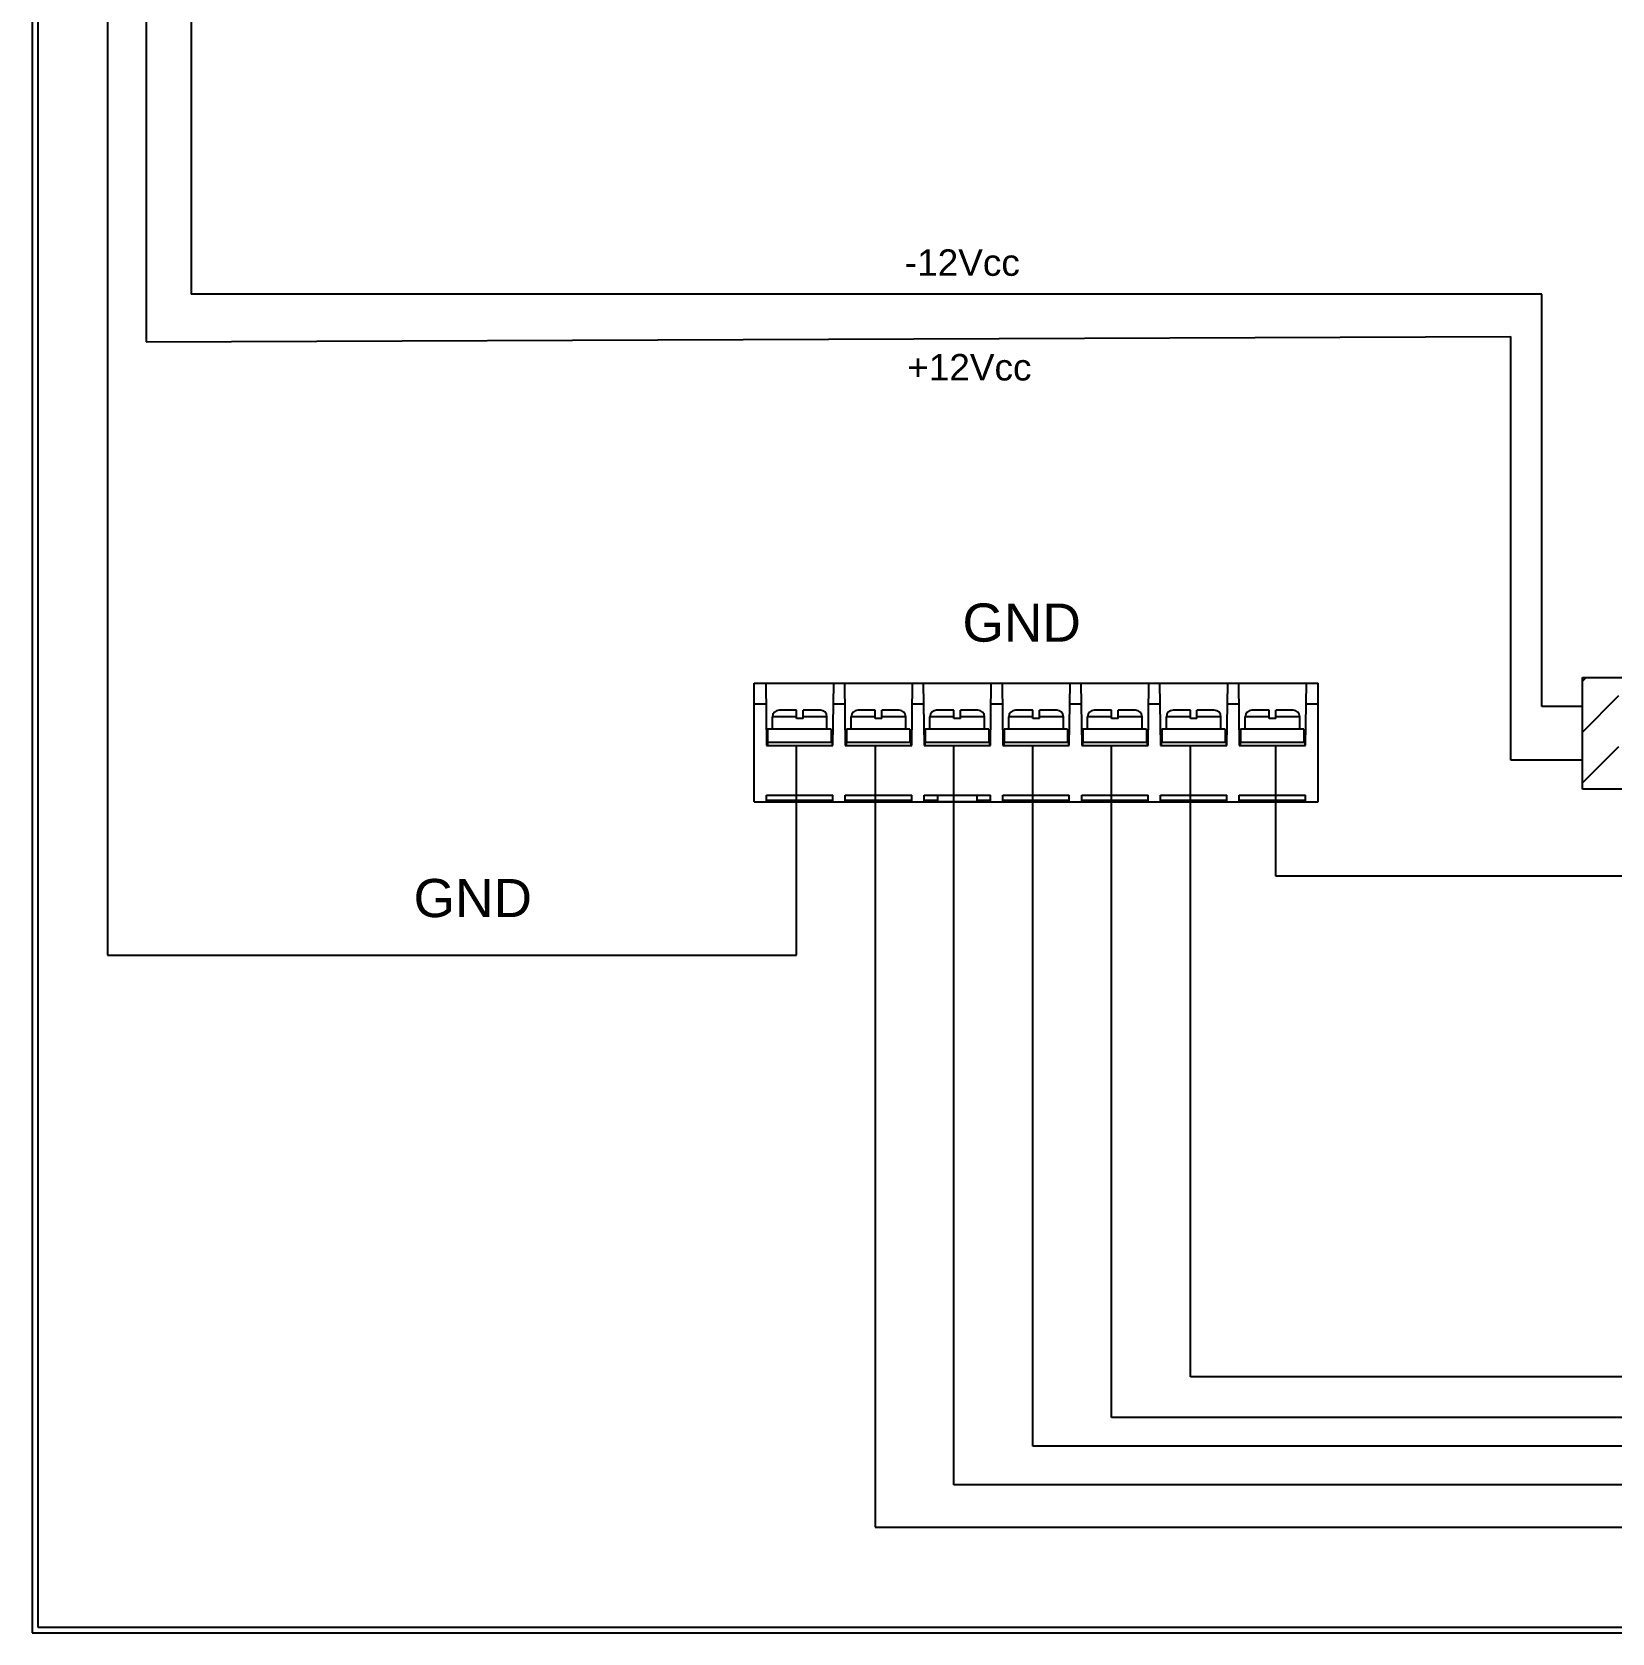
# Model space of a CAD drawing. Header units: millimetres. Extents: x 2530 to 3205, y 1639 to 2211.
# Drawn here: x 2529.6 to 2805.1, y 1639.1 to 1918.3 of the extents above; entities that cross this region are included whole.
import ezdxf

# ---------------------------------------------------------------- set-up
doc = ezdxf.new("R2010")
doc.units = ezdxf.units.MM
doc.styles.get("Standard").update_dxf_attribs({"font": 'arial.ttf'})

msp = doc.modelspace()

# ---------------------------------------------------------------- hatches: boundary and pattern name
at = {"true_color": 0x939598}
h = msp.add_hatch(dxfattribs=at)
h.set_pattern_fill('ANSI31', color=252, scale=1.970175)
h.set_pattern_definition([(45, (-3011.957, -1149.5244), (-4.423168, 4.423168), [])])
h.paths.add_polyline_path([(2819.7, 1805.67), (2819.7, 1797.7), (2838.78, 1797.7)])
h.paths.add_polyline_path([(2838.78, 1793.76), (2819.7, 1793.76), (2819.7, 1786.2)])
h.paths.add_polyline_path([(2819.7, 1793.76), (2819.7, 1805.67), (2799.97, 1805.67), (2799.97, 1786.2), (2819.7, 1786.2)])
h.paths.add_polyline_path([(2813.08, 1787.93), (2806.31, 1787.93), (2806.31, 1794.71), (2813.08, 1794.71)], flags=16)
h.paths.add_polyline_path([(2806.81, 1791.29, -1), (2812.63, 1791.29, -1)], flags=0)
h.paths.add_polyline_path([(2811.89, 1790.94, -0.850422), (2807.55, 1790.94), (2809.37, 1790.94), (2809.37, 1789.52), (2810.08, 1789.52), (2810.08, 1790.94)], flags=0)
h.paths.add_polyline_path([(2810.08, 1791.65), (2810.08, 1793.06), (2809.37, 1793.06), (2809.37, 1791.65), (2807.55, 1791.65, -0.85026), (2811.89, 1791.65)], flags=0)
h.paths.add_polyline_path([(2813.08, 1796.9), (2806.31, 1796.9), (2806.31, 1803.67), (2813.08, 1803.67)], flags=16)
h.paths.add_polyline_path([(2806.81, 1800.26, -1), (2812.63, 1800.26, -1)], flags=0)
h.paths.add_polyline_path([(2807.55, 1799.9), (2809.37, 1799.9), (2809.37, 1798.49), (2810.08, 1798.49), (2810.08, 1799.9), (2811.89, 1799.9, -0.850422)], flags=0)
h.paths.add_polyline_path([(2810.08, 1800.61), (2810.08, 1802.03), (2809.37, 1802.03), (2809.37, 1800.61), (2807.55, 1800.61, -0.85026), (2811.89, 1800.61)], flags=0)

# ---------------------------------------------------------------- linework, layer by layer
for p, q in [((2529.6, 2210.89), (2529.6, 1639.06)), ((2530.6, 2209.89), (2530.6, 1640.06)), ((2557.36, 2126.28), (2557.36, 1872.57)), ((2542.74, 2109.81), (2542.74, 1757.3)), ((2792.86, 1872.57), (2557.36, 1872.57)), ((2792.86, 1800.61), (2792.86, 1872.57)), ((2799.97, 1805.67), (2819.7, 1805.67)), ((2799.97, 1786.2), (2799.97, 1805.67)), ((2799.97, 1800.61), (2792.86, 1800.61)), ((2662.89, 1757.3), (2662.89, 1793.85)), ((2676.63, 1793.85), (2676.63, 1657.54)), ((2690.37, 1664.87), (2690.37, 1793.85)), ((2704.11, 1671.63), (2704.11, 1793.85)), ((2717.85, 1676.63), (2717.85, 1793.85)), ((2731.59, 1683.73), (2731.59, 1793.85)), ((2746.47, 1771.06), (2746.49, 1793.85)), ((2819.7, 1786.2), (2799.97, 1786.2)), ((2655.51, 1784.02), (2753.87, 1784.02)), ((2957.48, 1771.06), (2746.47, 1771.06)), ((2542.74, 1757.3), (2662.89, 1757.3)), ((2827.5, 1683.73), (2731.59, 1683.73)), ((2903.33, 1676.63), (2717.85, 1676.63)), ((2979.21, 1671.63), (2704.11, 1671.63)), ((3055.05, 1664.87), (2690.37, 1664.87)), ((2676.63, 1657.54), (3131.16, 1657.54)), ((2529.6, 1639.06), (3204.8, 1639.06)), ((2530.6, 1640.06), (3203.8, 1640.06))]:
    msp.add_line(p, q)
at = {"color": 1}
for p, q in [((2549.52, 2134.04), (2549.52, 1864.26)), ((2549.52, 1864.26), (2787.49, 1865.16)), ((2787.49, 1791.29), (2787.49, 1865.16)), ((2799.97, 1791.29), (2787.49, 1791.29))]:
    msp.add_line(p, q, dxfattribs=at)
at = {"color": 7}
for p, q in [((2655.51, 1784.02), (2655.51, 1804.7)), ((2655.51, 1804.7), (2753.87, 1804.7)), ((2657.54, 1804.7), (2657.68, 1793.85)), ((2669.25, 1793.85), (2669.4, 1804.7)), ((2671.28, 1804.7), (2671.42, 1793.85)), ((2683, 1793.85), (2683.14, 1804.7)), ((2685.02, 1804.7), (2685.17, 1793.85)), ((2696.74, 1793.85), (2696.88, 1804.7)), ((2698.76, 1804.7), (2698.91, 1793.85)), ((2710.48, 1793.85), (2710.62, 1804.7)), ((2712.5, 1804.7), (2712.65, 1793.85)), ((2724.22, 1793.85), (2724.36, 1804.7)), ((2726.24, 1804.7), (2726.39, 1793.85)), ((2737.96, 1793.85), (2738.1, 1804.7)), ((2739.98, 1804.7), (2740.13, 1793.85)), ((2751.7, 1793.85), (2751.84, 1804.7)), ((2753.87, 1784.02), (2753.87, 1804.7)), ((2655.51, 1801.08), (2657.59, 1801.08)), ((2669.35, 1801.08), (2671.33, 1801.08)), ((2683.09, 1801.08), (2685.07, 1801.08)), ((2696.83, 1801.08), (2698.81, 1801.08)), ((2710.57, 1801.08), (2712.55, 1801.08)), ((2724.31, 1801.08), (2726.29, 1801.08)), ((2738.06, 1801.08), (2740.03, 1801.08)), ((2751.8, 1801.08), (2753.87, 1801.08)), ((2658.71, 1796.67), (2658.71, 1798.84)), ((2662.89, 1798.84), (2658.71, 1798.84)), ((2662.89, 1800), (2659.87, 1800)), ((2662.89, 1798.55), (2662.89, 1800)), ((2664.05, 1798.55), (2662.89, 1798.55)), ((2664.05, 1798.55), (2664.05, 1800)), ((2667.07, 1800), (2664.05, 1800)), ((2668.23, 1798.84), (2664.05, 1798.84)), ((2668.23, 1796.67), (2668.23, 1798.84)), ((2672.45, 1796.67), (2672.45, 1798.84)), ((2676.63, 1798.84), (2672.45, 1798.84)), ((2676.63, 1800), (2673.61, 1800)), ((2676.63, 1798.55), (2676.63, 1800)), ((2677.79, 1798.55), (2676.63, 1798.55)), ((2677.79, 1798.55), (2677.79, 1800)), ((2680.81, 1800), (2677.79, 1800)), ((2681.97, 1798.84), (2677.79, 1798.84)), ((2681.97, 1796.67), (2681.97, 1798.84)), ((2686.19, 1796.67), (2686.19, 1798.84)), ((2690.37, 1798.84), (2686.19, 1798.84)), ((2690.37, 1800), (2687.35, 1800)), ((2690.37, 1798.55), (2690.37, 1800)), ((2691.53, 1798.55), (2690.37, 1798.55)), ((2691.53, 1798.55), (2691.53, 1800)), ((2694.55, 1800), (2691.53, 1800)), ((2695.71, 1798.84), (2691.53, 1798.84)), ((2695.71, 1796.67), (2695.71, 1798.84)), ((2699.93, 1796.67), (2699.93, 1798.84)), ((2704.11, 1798.84), (2699.93, 1798.84)), ((2704.11, 1800), (2701.09, 1800)), ((2704.11, 1798.55), (2704.11, 1800)), ((2705.27, 1798.55), (2704.11, 1798.55)), ((2705.27, 1798.55), (2705.27, 1800)), ((2708.29, 1800), (2705.27, 1800)), ((2709.45, 1798.84), (2705.27, 1798.84)), ((2709.45, 1796.67), (2709.45, 1798.84)), ((2713.68, 1796.67), (2713.68, 1798.84)), ((2717.85, 1798.84), (2713.68, 1798.84)), ((2717.85, 1800), (2714.83, 1800)), ((2717.85, 1798.55), (2717.85, 1800)), ((2719.01, 1798.55), (2717.85, 1798.55)), ((2722.03, 1800), (2719.01, 1800)), ((2719.01, 1798.55), (2719.01, 1800)), ((2723.19, 1798.84), (2719.01, 1798.84)), ((2723.19, 1796.67), (2723.19, 1798.84)), ((2731.59, 1798.84), (2727.42, 1798.84)), ((2727.42, 1796.67), (2727.42, 1798.84)), ((2731.59, 1800), (2728.57, 1800)), ((2731.59, 1798.55), (2731.59, 1800)), ((2732.75, 1798.55), (2731.59, 1798.55)), ((2735.77, 1800), (2732.75, 1800)), ((2732.75, 1798.55), (2732.75, 1800)), ((2736.93, 1798.84), (2732.75, 1798.84)), ((2736.93, 1796.67), (2736.93, 1798.84)), ((2745.33, 1798.84), (2741.16, 1798.84)), ((2741.16, 1796.67), (2741.16, 1798.84)), ((2745.33, 1800), (2742.31, 1800)), ((2745.33, 1798.55), (2745.33, 1800)), ((2746.49, 1798.55), (2745.33, 1798.55)), ((2749.51, 1800), (2746.49, 1800)), ((2746.49, 1798.55), (2746.49, 1800)), ((2750.67, 1798.84), (2746.49, 1798.84)), ((2750.67, 1796.67), (2750.67, 1798.84)), ((2657.88, 1796.67), (2657.88, 1794.43)), ((2668.96, 1796.67), (2657.88, 1796.67)), ((2668.96, 1796.67), (2668.96, 1794.43)), ((2671.62, 1796.67), (2671.62, 1794.43)), ((2682.7, 1796.67), (2671.62, 1796.67)), ((2682.7, 1796.67), (2682.7, 1794.43)), ((2685.36, 1796.67), (2685.36, 1794.43)), ((2696.44, 1796.67), (2685.36, 1796.67)), ((2696.44, 1796.67), (2696.44, 1794.43)), ((2699.11, 1796.67), (2699.11, 1794.43)), ((2710.18, 1796.67), (2699.11, 1796.67)), ((2710.18, 1796.67), (2710.18, 1794.43)), ((2723.92, 1796.67), (2712.85, 1796.67)), ((2712.85, 1796.67), (2712.85, 1794.43)), ((2723.92, 1796.67), (2723.92, 1794.43)), ((2737.66, 1796.67), (2726.59, 1796.67)), ((2726.59, 1796.67), (2726.59, 1794.43)), ((2737.66, 1796.67), (2737.66, 1794.43)), ((2751.4, 1796.67), (2740.33, 1796.67)), ((2740.33, 1796.67), (2740.33, 1794.43)), ((2751.4, 1796.67), (2751.4, 1794.43)), ((2657.68, 1793.85), (2669.25, 1793.85)), ((2657.83, 1794.43), (2657.83, 1793.85)), ((2657.83, 1794.43), (2669.11, 1794.43)), ((2669.11, 1794.43), (2669.11, 1793.85)), ((2671.42, 1793.85), (2683, 1793.85)), ((2671.57, 1794.43), (2671.57, 1793.85)), ((2671.57, 1794.43), (2682.85, 1794.43)), ((2682.85, 1794.43), (2682.85, 1793.85)), ((2685.17, 1793.85), (2696.74, 1793.85)), ((2685.31, 1794.43), (2685.31, 1793.85)), ((2685.31, 1794.43), (2696.59, 1794.43)), ((2696.59, 1794.43), (2696.59, 1793.85)), ((2698.91, 1793.85), (2710.48, 1793.85)), ((2699.05, 1794.43), (2699.05, 1793.85)), ((2699.05, 1794.43), (2710.33, 1794.43)), ((2710.33, 1794.43), (2710.33, 1793.85)), ((2712.65, 1793.85), (2724.22, 1793.85)), ((2712.79, 1794.43), (2724.07, 1794.43)), ((2712.79, 1794.43), (2712.79, 1793.85)), ((2724.07, 1794.43), (2724.07, 1793.85)), ((2726.39, 1793.85), (2737.96, 1793.85)), ((2726.53, 1794.43), (2737.81, 1794.43)), ((2726.53, 1794.43), (2726.53, 1793.85)), ((2737.81, 1794.43), (2737.81, 1793.85)), ((2740.13, 1793.85), (2751.7, 1793.85)), ((2740.27, 1794.43), (2751.55, 1794.43)), ((2740.27, 1794.43), (2740.27, 1793.85)), ((2751.55, 1794.43), (2751.55, 1793.85)), ((2657.68, 1784.02), (2657.68, 1785.17)), ((2657.68, 1785.17), (2669.25, 1785.17)), ((2657.68, 1784.3), (2669.25, 1784.3)), ((2669.25, 1784.02), (2669.25, 1785.17)), ((2671.42, 1784.02), (2671.42, 1785.17)), ((2671.42, 1785.17), (2683, 1785.17)), ((2671.42, 1784.3), (2683, 1784.3)), ((2683, 1784.02), (2683, 1785.17)), ((2685.17, 1784.02), (2685.17, 1785.17)), ((2685.17, 1785.17), (2696.74, 1785.17)), ((2685.17, 1784.3), (2687.48, 1784.3)), ((2687.48, 1785.17), (2687.48, 1784.05)), ((2694.42, 1784.05), (2694.42, 1785.17)), ((2694.42, 1784.3), (2696.74, 1784.3)), ((2696.74, 1784.02), (2696.74, 1785.17)), ((2698.91, 1784.02), (2698.91, 1785.17)), ((2698.91, 1785.17), (2710.48, 1785.17)), ((2698.91, 1784.3), (2710.48, 1784.3)), ((2710.48, 1784.02), (2710.48, 1785.17)), ((2712.65, 1785.17), (2724.22, 1785.17)), ((2712.65, 1784.02), (2712.65, 1785.17)), ((2712.65, 1784.3), (2724.22, 1784.3)), ((2724.22, 1784.02), (2724.22, 1785.17)), ((2726.39, 1785.17), (2737.96, 1785.17)), ((2726.39, 1784.02), (2726.39, 1785.17)), ((2726.39, 1784.3), (2737.96, 1784.3)), ((2737.96, 1784.02), (2737.96, 1785.17)), ((2740.13, 1785.17), (2751.7, 1785.17)), ((2740.13, 1784.02), (2740.13, 1785.17)), ((2740.13, 1784.3), (2751.7, 1784.3)), ((2751.7, 1784.02), (2751.7, 1785.17)), ((2687.48, 1784.05), (2694.42, 1784.05))]:
    msp.add_line(p, q, dxfattribs=at)
for centre, start, end in [((2659.87, 1798.84), 90, 180), ((2667.07, 1798.84), 0, 90), ((2673.61, 1798.84), 90, 180), ((2680.81, 1798.84), 0, 90), ((2687.35, 1798.84), 90, 180), ((2694.55, 1798.84), 0, 90), ((2701.09, 1798.84), 90, 180), ((2708.29, 1798.84), 0, 90), ((2714.83, 1798.84), 90, 180), ((2722.03, 1798.84), 0, 90), ((2728.57, 1798.84), 90, 180), ((2735.77, 1798.84), 0, 90), ((2742.31, 1798.84), 90, 180), ((2749.51, 1798.84), 0, 90)]:
    msp.add_arc(centre, 1.16, start, end, dxfattribs=at)

# ---------------------------------------------------------------- texts
at = {"attachment_point": 1}
for s, width, gutter_width, heights, insert, char_height in [('\\pxi-3,l4,t4;-12Vcc', 27.2317, 23.07, [3.84], (2677.19, 1880.36), 4.6132), ('\\pxi-3,l4,t4;+12Vcc', 27.2317, 23.07, [3.84], (2677.6, 1862.11), 4.6132), ('GND', 24.4986, 33.27, [5.54], (2691.85, 1818.6), 6.653), ('GND', 24.4986, 33.27, [5.54], (2596.14, 1770.56), 6.653)]:
    msp.add_mtext_dynamic_manual_height_columns(s, width=width, gutter_width=gutter_width, heights=heights, dxfattribs=dict(at, insert=insert, char_height=char_height))

doc.saveas('drawing.dxf')
